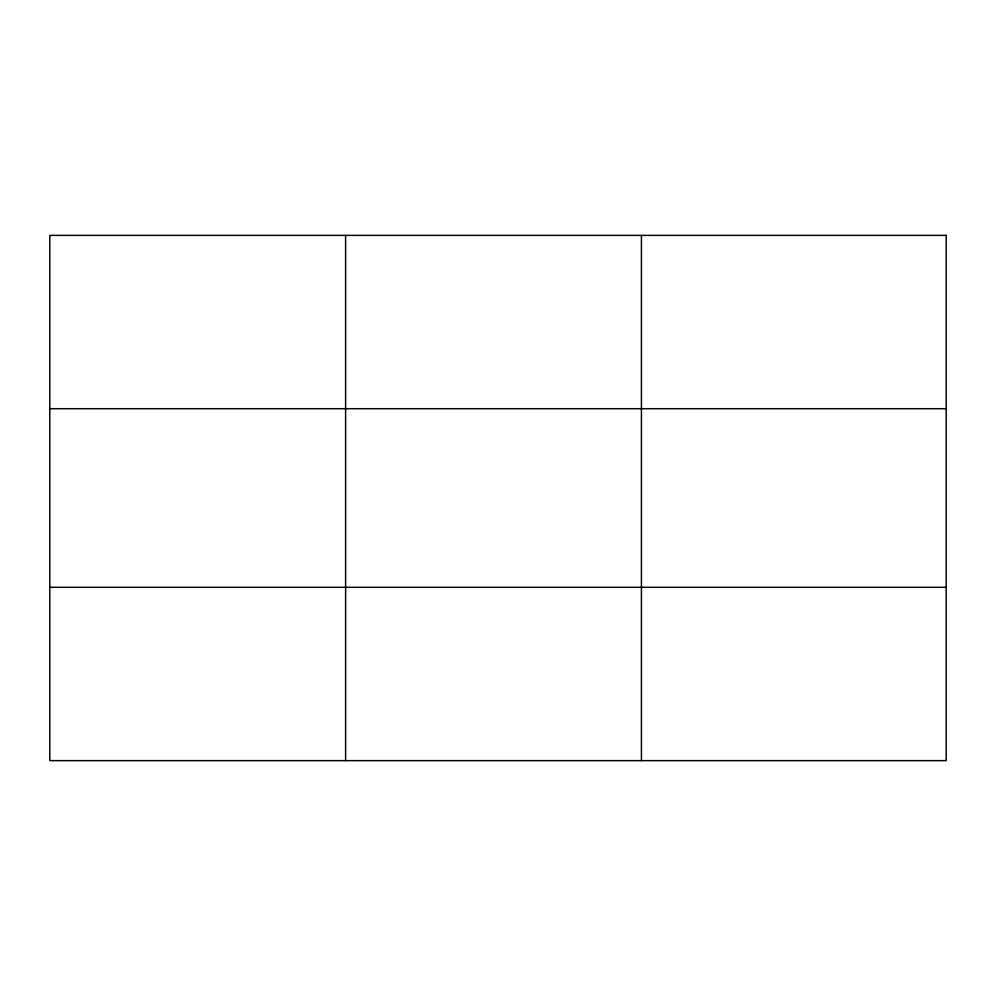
<?xml version="1.0" encoding="UTF-8"?>
<svg xmlns="http://www.w3.org/2000/svg" width="996" height="996" viewBox="0 0 996 996"><rect width="100%" height="100%" fill="white"/><g stroke="black" fill="none" stroke-linecap="round" stroke-linejoin="round"><path stroke-width="1.49" d="M345.612 235.367L345.612 760.633M641.424 235.367L641.424 760.633M49.8 408.709L946.2 408.709M49.8 587.291L946.2 587.291M946.2 235.367L946.2 760.633L49.8 760.633L49.8 235.367L946.2 235.367"/></g></svg>
